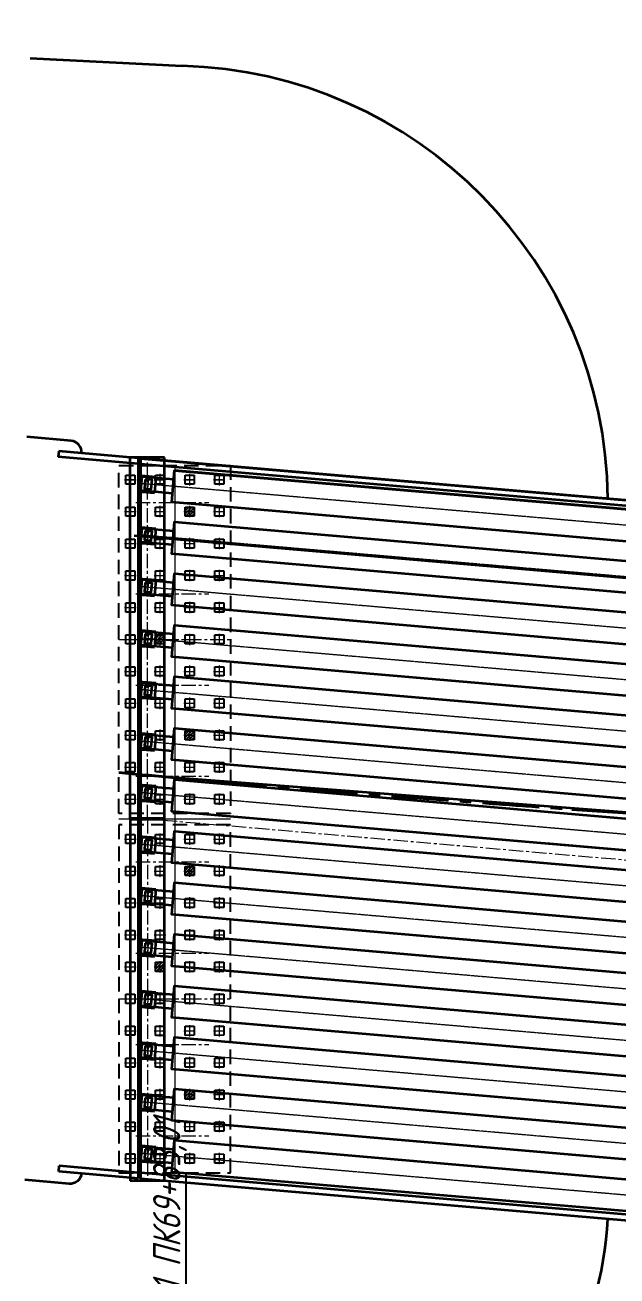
# Model space of a CAD drawing. Header units: millimetres. Extents: x 263685 to 14136308, y -2404013 to 2433772.
# Drawn here: x 6774457 to 6800423, y -488884 to -434065 of the extents above; entities that cross this region are included whole.
import ezdxf
from ezdxf import colors
from ezdxf.entities.mleader import LeaderData, LeaderLine
from ezdxf.math import Vec2, Vec3

# ---------------------------------------------------------------- set-up
doc = ezdxf.new("R2010")
doc.units = ezdxf.units.MM
for name, pattern in [('CENTER', [50.8, 31.75, -6.35, 6.35, -6.35]), ('невидимая', [9.525, 6.35, -3.175]), ('осевая', [2, 1.25, -0.25, 0.25, -0.25])]:
    doc.linetypes.add(name, pattern=pattern)
for name, color, linetype, lineweight in [('1-Бетон', 106, 'Continuous', 35), ('1-Оси', 1, 'CENTER', 20), ('ИС_Выноски', 3, 'Continuous', 18), ('ИС_Ось', 3, 'осевая', 18)]:
    doc.layers.add(name, color=color, linetype=linetype, lineweight=lineweight)
doc.layers.add('_Defpoints', color=8, linetype='Continuous', plot=False)
doc.layers.add('ИС_Невидимая', color=4, linetype='невидимая')
doc.layers.add('Штриховая', color=7, linetype='Continuous')
doc.styles.add('ISOCPEUR', font='isocpeur.ttf', dxfattribs={"width": 0.8, "oblique": 15, "height": 2.5})

# ---------------------------------------------------------------- blocks, each defined once
blk = doc.blocks.new('_None')
blk = doc.blocks.new('*U1421')
at = {"layer": 'ИС_Невидимая', "ltscale": 20}
blk.add_lwpolyline([(-0.2, 0.2), (0.2, 0.2), (0.2, -0.2), (-0.2, -0.2), (-0.2, 0.2)], dxfattribs=at)
at = {"layer": 'ИС_Ось', "ltscale": 50}
for points in [[(-0.25, 0), (0.25, 0)], [(0, 0.25), (0, -0.25)]]:
    blk.add_lwpolyline(points, dxfattribs=at)
blk = doc.blocks.new('*U1422')
at = {"color": 0, "linetype": 'ByBlock', "lineweight": -2, "transparency": 16777216}
for p in [(0, 0), (1.3, 0), (2.6, 0), (3.9, 0), (0, -1.4), (1.3, -1.4), (2.6, -1.4), (3.9, -1.4), (0, -2.8), (1.3, -2.8), (2.6, -2.8), (3.9, -2.8), (0, -4.2), (1.3, -4.2), (2.6, -4.2), (3.9, -4.2), (0, -5.6), (1.3, -5.6), (2.6, -5.6), (3.9, -5.6), (0, -7), (1.3, -7), (2.6, -7), (3.9, -7), (0, -8.4), (1.3, -8.4), (2.6, -8.4), (3.9, -8.4), (0, -9.8), (1.3, -9.8), (2.6, -9.8), (3.9, -9.8), (0, -11.2), (1.3, -11.2), (2.6, -11.2), (3.9, -11.2), (0, -12.6), (1.3, -12.6), (2.6, -12.6), (3.9, -12.6), (0, -14), (1.3, -14), (2.6, -14), (3.9, -14)]:
    blk.add_blockref('*U1421', p, dxfattribs=at)
blk = doc.blocks.new('св поле кальм пл')
at = {"layer": 'Штриховая'}
h = blk.add_hatch(dxfattribs=at)
h.set_pattern_fill('ANSI31', color=256, scale=0.03)
h.set_pattern_definition([(176.87772, (118.50749, -59.51439), (-0.00518798, -0.09510861), [])])
h.paths.add_polyline_path([(43.059, -35.358), (42.792, -35.06), (43.09, -34.793), (43.357, -35.091)])
h = blk.add_hatch(dxfattribs=at)
h.set_pattern_fill('ANSI31', color=256, scale=0.03)
h.set_pattern_definition([(176.87772, (115.20568, -64.22056), (-0.00518798, -0.09510861), [])])
h.paths.add_polyline_path([(39.757, -40.064), (39.49, -39.767), (39.788, -39.5), (40.055, -39.797)])
h = blk.add_hatch(dxfattribs=at)
h.set_pattern_fill('ANSI31', color=256, scale=0.03)
h.set_pattern_definition([(176.87772, (111.21067, -66.05628), (-0.00518798, -0.09510861), [])])
h.paths.add_polyline_path([(35.762, -41.9), (35.495, -41.602), (35.793, -41.335), (36.06, -41.633)])
h = blk.add_hatch(dxfattribs=at)
h.set_pattern_fill('ANSI31', color=256, scale=0.03)
h.set_pattern_definition([(176.87772, (106.78054, -70.02805), (-0.00518798, -0.09510861), [])])
h.paths.add_polyline_path([(31.332, -45.872), (31.065, -45.574), (31.363, -45.307), (31.63, -45.605)])
h = blk.add_hatch(dxfattribs=at)
h.set_pattern_fill('ANSI31', color=256, scale=0.03)
h.set_pattern_definition([(176.87772, (104.52113, -73.79967), (-0.00518798, -0.09510861), [])])
h.paths.add_polyline_path([(29.072, -49.644), (28.805, -49.346), (29.103, -49.079), (29.37, -49.377)])
h = blk.add_hatch(dxfattribs=at)
h.set_pattern_fill('ANSI31', color=256, scale=0.03)
h.set_pattern_definition([(176.87772, (99.48372, -76.56994), (-0.00518798, -0.09510861), [])])
h.paths.add_polyline_path([(24.035, -52.414), (23.768, -52.116), (24.066, -51.849), (24.333, -52.147)])
at = {"layer": 'ИС_Невидимая', "ltscale": 0.1}
for points in [[(36.339, -45.278), (47.694, -35.098), (44.423, -31.449), (33.068, -41.629), (36.339, -45.278)], [(35.967, -45.611), (24.612, -55.791), (21.341, -52.143), (32.696, -41.963), (35.967, -45.611)]]:
    blk.add_lwpolyline(points, dxfattribs=at)
at = {"layer": 'ИС_Невидимая', "ltscale": 20}
for points in [[(44.276, -32.521), (44.009, -32.223), (44.307, -31.956), (44.574, -32.254), (44.276, -32.521)], [(43.233, -33.456), (42.966, -33.158), (43.264, -32.891), (43.531, -33.189), (43.233, -33.456)], [(45.144, -33.489), (44.877, -33.191), (45.174, -32.924), (45.441, -33.222), (45.144, -33.489)], [(42.191, -34.39), (41.924, -34.092), (42.222, -33.825), (42.489, -34.123), (42.191, -34.39)], [(44.101, -34.424), (43.834, -34.126), (44.132, -33.859), (44.399, -34.157), (44.101, -34.424)], [(46.011, -34.457), (45.744, -34.159), (46.042, -33.892), (46.309, -34.19), (46.011, -34.457)], [(41.149, -35.325), (40.882, -35.027), (41.179, -34.76), (41.446, -35.058), (41.149, -35.325)], [(43.059, -35.358), (42.792, -35.06), (43.09, -34.793), (43.357, -35.091), (43.059, -35.358)], [(44.969, -35.392), (44.702, -35.094), (45, -34.827), (45.267, -35.125), (44.969, -35.392)], [(46.879, -35.425), (46.612, -35.127), (46.91, -34.86), (47.177, -35.158), (46.879, -35.425)], [(40.106, -36.259), (39.839, -35.962), (40.137, -35.695), (40.404, -35.992), (40.106, -36.259)], [(42.016, -36.293), (41.749, -35.995), (42.047, -35.728), (42.314, -36.026), (42.016, -36.293)], [(43.927, -36.326), (43.66, -36.028), (43.957, -35.761), (44.224, -36.059), (43.927, -36.326)], [(45.837, -36.36), (45.57, -36.062), (45.868, -35.795), (46.135, -36.093), (45.837, -36.36)], [(39.064, -37.194), (38.797, -36.896), (39.095, -36.629), (39.362, -36.927), (39.064, -37.194)], [(40.974, -37.227), (40.707, -36.93), (41.005, -36.663), (41.272, -36.96), (40.974, -37.227)], [(42.884, -37.261), (42.617, -36.963), (42.915, -36.696), (43.182, -36.994), (42.884, -37.261)], [(44.794, -37.294), (44.527, -36.996), (44.825, -36.729), (45.092, -37.027), (44.794, -37.294)], [(38.021, -38.129), (37.754, -37.831), (38.052, -37.564), (38.319, -37.862), (38.021, -38.129)], [(39.932, -38.162), (39.665, -37.864), (39.962, -37.597), (40.229, -37.895), (39.932, -38.162)], [(41.842, -38.195), (41.575, -37.897), (41.873, -37.63), (42.14, -37.928), (41.842, -38.195)], [(43.752, -38.229), (43.485, -37.931), (43.783, -37.664), (44.05, -37.962), (43.752, -38.229)], [(36.979, -39.063), (36.712, -38.765), (37.01, -38.498), (37.277, -38.796), (36.979, -39.063)], [(38.889, -39.096), (38.622, -38.799), (38.92, -38.532), (39.187, -38.829), (38.889, -39.096)], [(40.799, -39.13), (40.532, -38.832), (40.83, -38.565), (41.097, -38.863), (40.799, -39.13)], [(42.71, -39.163), (42.443, -38.865), (42.74, -38.598), (43.007, -38.896), (42.71, -39.163)], [(35.937, -39.998), (35.67, -39.7), (35.967, -39.433), (36.234, -39.731), (35.937, -39.998)], [(37.847, -40.031), (37.58, -39.733), (37.878, -39.466), (38.145, -39.764), (37.847, -40.031)], [(39.757, -40.064), (39.49, -39.767), (39.788, -39.5), (40.055, -39.797), (39.757, -40.064)], [(41.667, -40.098), (41.4, -39.8), (41.698, -39.533), (41.965, -39.831), (41.667, -40.098)], [(34.894, -40.932), (34.627, -40.634), (34.925, -40.367), (35.192, -40.665), (34.894, -40.932)], [(36.804, -40.966), (36.537, -40.668), (36.835, -40.401), (37.102, -40.699), (36.804, -40.966)], [(38.715, -40.999), (38.448, -40.701), (38.745, -40.434), (39.012, -40.732), (38.715, -40.999)], [(40.625, -41.032), (40.358, -40.735), (40.656, -40.468), (40.923, -40.765), (40.625, -41.032)], [(33.852, -41.867), (33.585, -41.569), (33.883, -41.302), (34.15, -41.6), (33.852, -41.867)], [(35.762, -41.9), (35.495, -41.602), (35.793, -41.335), (36.06, -41.633), (35.762, -41.9)], [(37.672, -41.934), (37.405, -41.636), (37.703, -41.369), (37.97, -41.667), (37.672, -41.934)], [(39.582, -41.967), (39.315, -41.669), (39.613, -41.402), (39.88, -41.7), (39.582, -41.967)], [(34.72, -42.835), (34.452, -42.537), (34.75, -42.27), (35.017, -42.568), (34.72, -42.835)], [(36.63, -42.868), (36.363, -42.57), (36.661, -42.303), (36.928, -42.601), (36.63, -42.868)], [(38.54, -42.901), (38.273, -42.604), (38.571, -42.337), (38.838, -42.634), (38.54, -42.901)], [(35.587, -43.803), (35.32, -43.505), (35.618, -43.238), (35.885, -43.536), (35.587, -43.803)], [(37.498, -43.836), (37.231, -43.538), (37.528, -43.271), (37.795, -43.569), (37.498, -43.836)], [(36.455, -44.771), (36.188, -44.473), (36.486, -44.206), (36.753, -44.504), (36.455, -44.771)]]:
    blk.add_lwpolyline(points, dxfattribs=at)
at = {"layer": 'ИС_Ось', "color": 1, "ltscale": 500}
blk.add_line((32.882, -41.796), (36.153, -45.445), dxfattribs=at)
blk.add_line((32.882, -41.796), (36.153, -45.445), dxfattribs=at)
at = {"layer": 'ИС_Ось', "color": 1, "lineweight": 40, "ltscale": 2, "true_color": 0xff0000, "flags": 128}
blk.add_lwpolyline([(34.634, -46.806, 0.046583), (-64.636, 63.963, 0.046583)], format="xyb", dxfattribs=at)
at = {"layer": 'ИС_Ось', "ltscale": 50}
for points in [[(44.105, -32.406), (44.477, -32.072)], [(44.458, -32.425), (44.124, -32.053)], [(43.063, -33.34), (43.435, -33.006)], [(43.416, -33.359), (43.082, -32.987)], [(44.973, -33.374), (45.345, -33.04)], [(45.326, -33.393), (44.992, -33.021)], [(42.02, -34.275), (42.392, -33.941)], [(42.373, -34.294), (42.039, -33.922)], [(43.93, -34.308), (44.303, -33.974)], [(44.283, -34.327), (43.95, -33.955)], [(45.841, -34.342), (46.213, -34.008)], [(46.194, -34.361), (45.86, -33.989)], [(40.978, -35.209), (41.35, -34.876)], [(41.331, -35.229), (40.997, -34.856)], [(42.888, -35.243), (43.26, -34.909)], [(43.241, -35.262), (42.907, -34.89)], [(44.798, -35.276), (45.17, -34.942)], [(45.151, -35.295), (44.817, -34.923)], [(46.708, -35.31), (47.081, -34.976)], [(47.061, -35.329), (46.728, -34.956)], [(39.935, -36.144), (40.308, -35.81)], [(40.288, -36.163), (39.955, -35.791)], [(41.846, -36.177), (42.218, -35.844)], [(42.199, -36.197), (41.865, -35.824)], [(43.756, -36.211), (44.128, -35.877)], [(44.109, -36.23), (43.775, -35.858)], [(45.666, -36.244), (46.038, -35.91)], [(46.019, -36.263), (45.685, -35.891)], [(39.246, -37.098), (38.912, -36.725)], [(38.893, -37.078), (39.265, -36.745)], [(40.803, -37.112), (41.175, -36.778)], [(41.156, -37.131), (40.822, -36.759)], [(42.713, -37.145), (43.086, -36.811)], [(43.066, -37.164), (42.733, -36.792)], [(44.624, -37.179), (44.996, -36.845)], [(44.977, -37.198), (44.643, -36.826)], [(37.851, -38.013), (38.223, -37.679)], [(38.204, -38.032), (37.87, -37.66)], [(39.761, -38.046), (40.133, -37.713)], [(40.114, -38.066), (39.78, -37.693)], [(41.671, -38.08), (42.043, -37.746)], [(42.024, -38.099), (41.69, -37.727)], [(43.581, -38.113), (43.953, -37.779)], [(43.934, -38.132), (43.6, -37.76)], [(36.808, -38.948), (37.18, -38.614)], [(37.161, -38.967), (36.827, -38.595)], [(38.718, -38.981), (39.091, -38.647)], [(39.071, -39), (38.738, -38.628)], [(40.629, -39.014), (41.001, -38.681)], [(40.982, -39.034), (40.648, -38.661)], [(42.539, -39.048), (42.911, -38.714)], [(42.892, -39.067), (42.558, -38.695)], [(35.766, -39.882), (36.138, -39.548)], [(36.119, -39.901), (35.785, -39.529)], [(37.676, -39.916), (38.048, -39.582)], [(38.029, -39.935), (37.695, -39.562)], [(39.586, -39.949), (39.958, -39.615)], [(39.939, -39.968), (39.605, -39.596)], [(41.496, -39.982), (41.869, -39.649)], [(41.849, -40.002), (41.516, -39.629)], [(34.723, -40.817), (35.096, -40.483)], [(35.076, -40.836), (34.743, -40.464)], [(36.634, -40.85), (37.006, -40.516)], [(36.987, -40.869), (36.653, -40.497)], [(38.544, -40.883), (38.916, -40.55)], [(38.897, -40.903), (38.563, -40.53)], [(40.807, -40.936), (40.473, -40.564)], [(40.454, -40.917), (40.826, -40.583)], [(33.681, -41.751), (34.053, -41.417)], [(34.034, -41.77), (33.7, -41.398)], [(35.591, -41.785), (35.963, -41.451)], [(35.944, -41.804), (35.61, -41.432)], [(37.501, -41.818), (37.874, -41.484)], [(37.854, -41.837), (37.521, -41.465)], [(39.412, -41.851), (39.784, -41.518)], [(39.765, -41.871), (39.431, -41.498)], [(34.549, -42.719), (34.921, -42.385)], [(34.902, -42.738), (34.568, -42.366)], [(36.459, -42.753), (36.831, -42.419)], [(36.812, -42.772), (36.478, -42.4)], [(38.369, -42.786), (38.741, -42.452)], [(38.722, -42.805), (38.388, -42.433)], [(35.417, -43.687), (35.789, -43.353)], [(35.77, -43.706), (35.436, -43.334)], [(37.327, -43.721), (37.699, -43.387)], [(37.68, -43.74), (37.346, -43.367)], [(36.284, -44.655), (36.657, -44.321)], [(36.637, -44.674), (36.304, -44.302)]]:
    blk.add_lwpolyline(points, dxfattribs=at)
at = {"layer": 'ИС_Ось', "color": 3, "ltscale": 500}
blk.add_lwpolyline([(22.976, -53.968), (46.058, -33.274)], dxfattribs=at)
at = {"layer": 'ИС_Ось', "color": 1, "ltscale": 500}
blk.add_lwpolyline([(22.976, -53.968), (46.058, -33.274)], dxfattribs=at)
at = {"color": 1, "rotation": 131.8774809}
blk.add_blockref('*U1422', (24.744, -55.002), dxfattribs=at)
blk = doc.blocks.new('Б24 план')
at = {"layer": '1-Бетон'}
blk.add_lwpolyline([(1400, -700), (22600, -700), (22600, 700), (1400, 700)], close=True, dxfattribs=at)
for points in [[(1400, -310), (0, -310), (0, 310), (1400, 310)], [(22600, -310), (24000, -310), (24000, 310), (22600, 310)]]:
    blk.add_lwpolyline(points, dxfattribs=at)
at = {"layer": 'ИС_Ось', "color": 3, "ltscale": 20}
for points in [[(300, -310), (300, 310)], [(23700, -310), (23700, 310)], [(0, 0), (24000, 0)]]:
    blk.add_lwpolyline(points, dxfattribs=at)
blk = doc.blocks.new('*U1910')
at = {"rotation": 4.910079921255813}
blk.add_blockref('Б24 план', (-11956, -1027), dxfattribs=at)
blk = doc.blocks.new('*U1911')
at = {"layer": '_Defpoints', "color": 0, "linetype": 'ByBlock', "lineweight": -2, "transparency": 16777216}
for p in [(0, 0), (0, -2258), (0, -4516), (0, -6774), (0, -9032), (0, -11290), (0, -13548), (0, -15806), (0, -18064), (0, -20322), (0, -22580), (0, -24838), (0, -27096), (0, -29354)]:
    blk.add_blockref('*U1910', p, dxfattribs=at)
blk = doc.blocks.new('мост план кальмиус')
at = {"layer": 'ИС_Выноски'}
ml = blk.add_multileader_mtext('Standard', dxfattribs=at)
ml.set_content('Ось ростверка опоры ОК1 ПК69+83,01', color=256, style='ISOCPEUR')
ml.set_leader_properties(color=256, linetype='ByLayer')
ml.set_arrow_properties(name='NONE')
ml.build(insert=Vec2(0, 0))
ml.multileader.update_dxf_attribs({"text_left_attachment_type": 6, "text_right_attachment_type": 6, "dogleg_length": 0.36, "arrow_head_size": 600, "scale": 200})
ctx = ml.context
ctx.base_point, ctx.scale, ctx.char_height, ctx.arrow_head_size, ctx.landing_gap_size, ctx.plane_origin, ctx.plane_x_axis, ctx.plane_y_axis = Vec3(-71559.4, -29343.2), 200, 1200, 600, 125, Vec3(-64563.7, -7220.7), Vec3(0, 1), Vec3(-1, 0)
ctx.left_attachment, ctx.right_attachment, ctx.text_align_type = 6, 6, 1
notes = []
notes.append((ctx, [(1, (1, 1, 0), (-71559.4, -15938.6), (0, -1), 161, [(1, [(-71559.4, -14056.5)], 0, [])])]))
ctx.mtext.insert, ctx.mtext.text_direction, ctx.mtext.rotation, ctx.mtext.width, ctx.mtext.alignment, ctx.mtext.flow_direction = Vec3(-72999.4, -22721.4), Vec3(0, 1), 1.5707963, 14528.782, 2, 5
for ctx, leaders in notes:
    for number, flags, end, landing, length, lines in leaders:
        leader = LeaderData()
        leader.index, (leader.has_last_leader_line, leader.has_dogleg_vector, leader.attachment_direction) = number, flags
        leader.last_leader_point, leader.dogleg_vector, leader.dogleg_length = Vec3(end), Vec3(landing), length
        for number, points, colour, breaks in lines:
            line = LeaderLine()
            line.index, line.vertices, line.color, line.breaks = number, Vec3.list(points), colors.encode_raw_color(colour), breaks
            leader.lines.append(line)
        ctx.leaders.append(leader)

msp = doc.modelspace()

# ---------------------------------------------------------------- linework, layer by layer
at = {"layer": '1-Бетон', "color": 3}
for p, q in [((6779074.6678, -468887.0257), (6779074.6678, -484707.0257)), ((6780574.6678, -468887.0257), (6779074.6678, -468887.0257)), ((6780574.6678, -484707.0257), (6780574.6678, -468887.0257)), ((6780574.6678, -484707.0257), (6779074.6678, -484707.0257))]:
    msp.add_line(p, q, dxfattribs=at)
at = {"layer": '1-Бетон'}
for points in [[(6774684.4716, -435512.7222), (6781356.3717, -435857.9864)], [(6775938.8777, -452740.2609), (6775917.0888, -452989.3096)], [(6779425.5592, -453045.306), (6775938.8777, -452740.2609)], [(6779425.5592, -453296.261), (6775917.0888, -452989.3096)], [(6779425.5592, -453045.306), (6779425.5592, -484607.4092)], [(6779525.5592, -453053.8968), (6804390.0413, -455189.9414), (6836841.2633, -456555.66), (6869303.2375, -456555.66), (6901754.4595, -455189.9414), (6926618.9416, -453053.8968)], [(6779525.5592, -453053.8968), (6779525.5592, -484616)], [(6868172.6887, -456805.66), (6836836.0049, -456805.66), (6804374.0786, -455439.4909), (6779525.5592, -453304.8176)], [(6779525.5592, -468835.0921), (6779425.5592, -468835.0921)], [(6802020.1145, -470340.9769), (6797301.2042, -469935.5873)], [(6775938.8777, -484302.3641), (6775960.6667, -484053.3155)], [(6779425.5592, -484607.4092), (6775938.8777, -484302.3641)], [(6779425.5592, -484356.4543), (6775960.6667, -484053.3155)], [(6926618.9416, -484365.0792), (6903658.8881, -486337.5192), (6869962.0458, -487755.66), (6836182.455, -487755.66), (6802485.6126, -486337.5192), (6779525.5592, -484365.0792)], [(6802020.1145, -486146.9769), (6780897.9131, -484332.4221)], [(6779525.5592, -484616), (6802469.65, -486587.0687), (6836177.1966, -488005.66), (6869967.3041, -488005.66), (6903674.8508, -486587.0687), (6926618.9416, -484616)]]:
    msp.add_lwpolyline(points, dxfattribs=at)
for points in [[(6776935.0724, -452827.4167, 0.4142135624), (6776480.553, -452285.7415), (6774543.8703, -452116.3037)], [(6776935.0724, -484389.5199, -0.4142135624), (6776393.3972, -484844.0393), (6774456.7145, -484674.6016)]]:
    msp.add_lwpolyline(points, format="xyb", dxfattribs=at)
at = {"layer": '1-Бетон', "color": 3}
for points in [[(6780574.4501, -453017.0154), (6779074.4501, -453017.036)], [(6779074.6674, -468837.036), (6779074.4501, -453017.036)], [(6780574.6674, -468837.0154), (6780574.4501, -453017.0154)], [(6780574.6674, -468837.0154), (6779074.6674, -468837.036)]]:
    msp.add_lwpolyline(points, dxfattribs=at)
at = {"layer": '1-Бетон', "color": 4}
for points in [[(6803501.425, -455113.6027), (6779525.5592, -453053.8968), (6779525.5592, -484616), (6802469.65, -486587.0687), (6803501.425, -486630.4912), (6803501.425, -455113.6027)], [(6802139.9436, -455398.1145), (6781017.7422, -453583.5598)], [(6803214.6911, -458505.0406), (6779238.8253, -456445.3347)], [(6779571.5768, -466921.3794), (6803500.4576, -468767.6356)]]:
    msp.add_lwpolyline(points, dxfattribs=at)
at = {"layer": '1-Бетон', "color": 5}
for points in [[(6779426.3692, -453798.1381), (6780190.7207, -453863.8016)], [(6780190.7207, -453863.8016), (6780130.8062, -454561.2328)], [(6779729.5333, -453974.7346), (6779695.2964, -454373.2667), (6779994.1955, -454398.9444), (6780028.4324, -454000.4123), (6779729.5333, -453974.7346)], [(6779426.409, -454500.7198), (6780130.8062, -454561.2328)], [(6779426.3692, -456056.1381), (6780190.7207, -456121.8016)], [(6779729.5333, -456232.7346), (6779695.2964, -456631.2667), (6779994.1955, -456656.9444), (6780028.4324, -456258.4123), (6779729.5333, -456232.7346)], [(6780190.7207, -456121.8016), (6780130.8062, -456819.2328)], [(6779426.409, -456758.7198), (6780130.8062, -456819.2328)], [(6779426.3692, -458314.1381), (6780190.7207, -458379.8016)], [(6779729.5333, -458490.7346), (6779695.2964, -458889.2667), (6779994.1955, -458914.9444), (6780028.4324, -458516.4123), (6779729.5333, -458490.7346)], [(6780190.7207, -458379.8016), (6780130.8062, -459077.2328)], [(6779426.409, -459016.7198), (6780130.8062, -459077.2328)], [(6779426.3692, -460572.1381), (6780190.7207, -460637.8016)], [(6779729.5333, -460748.7346), (6779695.2964, -461147.2667), (6779994.1955, -461172.9444), (6780028.4324, -460774.4123), (6779729.5333, -460748.7346)], [(6780190.7207, -460637.8016), (6780130.8062, -461335.2328)], [(6779426.409, -461274.7198), (6780130.8062, -461335.2328)], [(6779426.3692, -462830.1381), (6780190.7207, -462895.8016)], [(6779729.5333, -463006.7346), (6779695.2964, -463405.2667), (6779994.1955, -463430.9444), (6780028.4324, -463032.4123), (6779729.5333, -463006.7346)], [(6780190.7207, -462895.8016), (6780130.8062, -463593.2328)], [(6779426.409, -463532.7198), (6780130.8062, -463593.2328)], [(6779426.3692, -465088.1381), (6780190.7207, -465153.8016)], [(6779729.5333, -465264.7346), (6779695.2964, -465663.2667), (6779994.1955, -465688.9444), (6780028.4324, -465290.4123), (6779729.5333, -465264.7346)], [(6780190.7207, -465153.8016), (6780130.8062, -465851.2328)], [(6779426.409, -465790.7198), (6780130.8062, -465851.2328)], [(6779426.3692, -467346.1381), (6780190.7207, -467411.8016)], [(6779729.5333, -467522.7346), (6779695.2964, -467921.2667), (6779994.1955, -467946.9444), (6780028.4324, -467548.4123), (6779729.5333, -467522.7346)], [(6780190.7207, -467411.8016), (6780130.8062, -468109.2328)], [(6779426.409, -468048.7198), (6780130.8062, -468109.2328)], [(6779426.3692, -469604.1381), (6780190.7207, -469669.8016)], [(6779729.5333, -469780.7346), (6779695.2964, -470179.2667), (6779994.1955, -470204.9444), (6780028.4324, -469806.4123), (6779729.5333, -469780.7346)], [(6780190.7207, -469669.8016), (6780130.8062, -470367.2328)], [(6779426.409, -470306.7198), (6780130.8062, -470367.2328)], [(6779426.3692, -471862.1381), (6780190.7207, -471927.8016)], [(6780190.7207, -471927.8016), (6780130.8062, -472625.2328)], [(6779729.5333, -472038.7346), (6779695.2964, -472437.2667), (6779994.1955, -472462.9444), (6780028.4324, -472064.4123), (6779729.5333, -472038.7346)], [(6779426.409, -472564.7198), (6780130.8062, -472625.2328)], [(6779426.3692, -474120.1381), (6780190.7207, -474185.8016)], [(6779729.5333, -474296.7346), (6779695.2964, -474695.2667), (6779994.1955, -474720.9444), (6780028.4324, -474322.4123), (6779729.5333, -474296.7346)], [(6780190.7207, -474185.8016), (6780130.8062, -474883.2328)], [(6779426.409, -474822.7198), (6780130.8062, -474883.2328)], [(6779426.3692, -476378.1381), (6780190.7207, -476443.8016)], [(6779729.5333, -476554.7346), (6779695.2964, -476953.2667), (6779994.1955, -476978.9444), (6780028.4324, -476580.4123), (6779729.5333, -476554.7346)], [(6780190.7207, -476443.8016), (6780130.8062, -477141.2328)], [(6779426.409, -477080.7198), (6780130.8062, -477141.2328)], [(6779426.3692, -478636.1381), (6780190.7207, -478701.8016)], [(6779729.5333, -478812.7346), (6779695.2964, -479211.2667), (6779994.1955, -479236.9444), (6780028.4324, -478838.4123), (6779729.5333, -478812.7346)], [(6780190.7207, -478701.8016), (6780130.8062, -479399.2328)], [(6779426.409, -479338.7198), (6780130.8062, -479399.2328)], [(6779426.3692, -480894.1381), (6780190.7207, -480959.8016)], [(6779729.5333, -481070.7346), (6779695.2964, -481469.2667), (6779994.1955, -481494.9444), (6780028.4324, -481096.4123), (6779729.5333, -481070.7346)], [(6780190.7207, -480959.8016), (6780130.8062, -481657.2328)], [(6779426.409, -481596.7198), (6780130.8062, -481657.2328)], [(6779426.3692, -483152.1381), (6780190.7207, -483217.8016)], [(6779729.5333, -483328.7346), (6779695.2964, -483727.2667), (6779994.1955, -483752.9444), (6780028.4324, -483354.4123), (6779729.5333, -483328.7346)], [(6780190.7207, -483217.8016), (6780130.8062, -483915.2328)], [(6779426.409, -483854.7198), (6780130.8062, -483915.2328)]]:
    msp.add_lwpolyline(points, dxfattribs=at)
at = {"layer": '1-Бетон'}
for centre, radius, start, end in [((6780861.286, -455011.1074), 19159.5186, 0.58796344, 88.51930738), ((6782681.1123, -485351.8959), 17368.9373, 261.08028099, 356.61773923)]:
    msp.add_arc(centre, radius, start, end, dxfattribs=at)
at = {"layer": '1-Бетон', "color": 1}
msp.add_arc((6853073.4951, 329696.4885), 800001.3732, 266.0846828162, 273.2466191138, dxfattribs=at)
at = {"layer": '1-Оси', "color": 1, "ltscale": 20}
msp.add_lwpolyline([(6926618.9416, -468835.0921), (6902746.4591, -470885.9165), (6869622.2208, -472280.6612), (6836502.7045, -472279.837), (6803398.0417, -470885.9165), (6779525.5592, -468835.0921)], dxfattribs=at)
at = {"layer": 'ИС_Ось', "color": 1, "ltscale": 500}
msp.add_line((6783474.0097, -468863.0257), (6778573.9677, -468863.0257), dxfattribs=at)
for points in [[(6779824.6678, -468863.0257), (6779824.4501, -453017.0257)], [(6781024.1204, -453362.4602), (6781023.9887, -484362.5689)], [(6778574.0335, -460987.2256), (6783474.1048, -460987.6029)], [(6779824.6678, -468863.0257), (6779824.6678, -484586.9105)], [(6778573.9677, -476737.6261), (6783474.0097, -476737.248)]]:
    msp.add_lwpolyline(points, dxfattribs=at)
at = {"layer": 'ИС_Ось', "ltscale": 50, "elevation": 0.0017}
for points in [[(6779073.8826, -453737.5892), (6779073.8826, -454237.5892)], [(6780373.8826, -453737.5892), (6780373.8826, -454237.5892)], [(6781673.8941, -453737.5892), (6781673.8941, -454237.5892)], [(6782973.9056, -453737.5892), (6782973.9056, -454237.5892)], [(6778823.8826, -453987.5892), (6779323.8826, -453987.5892)], [(6780123.8826, -453987.5892), (6780623.8826, -453987.5892)], [(6781423.8941, -453987.5892), (6781923.8941, -453987.5892)], [(6782723.9056, -453987.5892), (6783223.9056, -453987.5892)], [(6778823.8822, -455387.7046), (6779323.8822, -455387.7046)], [(6779073.8822, -455137.7046), (6779073.8822, -455637.7046)], [(6780123.8822, -455387.7046), (6780623.8822, -455387.7046)], [(6780373.8822, -455137.7046), (6780373.8822, -455637.7046)], [(6781423.8937, -455387.7046), (6781923.8937, -455387.7046)], [(6781673.8937, -455137.7046), (6781673.8937, -455637.7046)], [(6782723.9053, -455387.7046), (6783223.9053, -455387.7046)], [(6782973.9053, -455137.7046), (6782973.9053, -455637.7046)], [(6779073.8826, -456537.5892), (6779073.8826, -457037.5892)], [(6780373.8826, -456537.5892), (6780373.8826, -457037.5892)], [(6781673.8941, -456537.5892), (6781673.8941, -457037.5892)], [(6782973.9056, -456537.5892), (6782973.9056, -457037.5892)], [(6778823.8826, -456787.5892), (6779323.8826, -456787.5892)], [(6780123.8826, -456787.5892), (6780623.8826, -456787.5892)], [(6781423.8941, -456787.5892), (6781923.8941, -456787.5892)], [(6782723.9056, -456787.5892), (6783223.9056, -456787.5892)], [(6778823.8826, -458187.5892), (6779323.8826, -458187.5892)], [(6779073.8826, -457937.5892), (6779073.8826, -458437.5892)], [(6780123.8826, -458187.5892), (6780623.8826, -458187.5892)], [(6780373.8826, -457937.5892), (6780373.8826, -458437.5892)], [(6781423.8941, -458187.5892), (6781923.8941, -458187.5892)], [(6781673.8941, -457937.5892), (6781673.8941, -458437.5892)], [(6782723.9056, -458187.5892), (6783223.9056, -458187.5892)], [(6782973.9056, -457937.5892), (6782973.9056, -458437.5892)], [(6779073.8822, -459337.7046), (6779073.8822, -459837.7046)], [(6780373.8822, -459337.7046), (6780373.8822, -459837.7046)], [(6781673.8937, -459337.7046), (6781673.8937, -459837.7046)], [(6782973.9053, -459337.7046), (6782973.9053, -459837.7046)], [(6778823.8822, -459587.7046), (6779323.8822, -459587.7046)], [(6780123.8822, -459587.7046), (6780623.8822, -459587.7046)], [(6781423.8937, -459587.7046), (6781923.8937, -459587.7046)], [(6782723.9053, -459587.7046), (6783223.9053, -459587.7046)], [(6778823.8826, -460987.5892), (6779323.8826, -460987.5892)], [(6779073.8826, -460737.5892), (6779073.8826, -461237.5892)], [(6780123.8826, -460987.5892), (6780623.8826, -460987.5892)], [(6780373.8826, -460737.5892), (6780373.8826, -461237.5892)], [(6781423.8941, -460987.5892), (6781923.8941, -460987.5892)], [(6781673.8941, -460737.5892), (6781673.8941, -461237.5892)], [(6782723.9056, -460987.5892), (6783223.9056, -460987.5892)], [(6782973.9056, -460737.5892), (6782973.9056, -461237.5892)], [(6778823.6386, -462387.5892), (6779323.6386, -462387.5892)], [(6779073.6386, -462137.5892), (6779073.6386, -462637.5892)], [(6780123.6386, -462387.5892), (6780623.6386, -462387.5892)], [(6780373.6386, -462137.5892), (6780373.6386, -462637.5892)], [(6781423.6502, -462387.5892), (6781923.6502, -462387.5892)], [(6781673.6502, -462137.5892), (6781673.6502, -462637.5892)], [(6782723.6617, -462387.5892), (6783223.6617, -462387.5892)], [(6782973.6617, -462137.5892), (6782973.6617, -462637.5892)], [(6779073.8826, -463537.5892), (6779073.8826, -464037.5892)], [(6779073.8826, -463537.7046), (6779073.8826, -464037.7046)], [(6780373.8826, -463537.5892), (6780373.8826, -464037.5892)], [(6780373.8826, -463537.7046), (6780373.8826, -464037.7046)], [(6781673.8941, -463537.5892), (6781673.8941, -464037.5892)], [(6781673.8941, -463537.7046), (6781673.8941, -464037.7046)], [(6782973.9056, -463537.5892), (6782973.9056, -464037.5892)], [(6782973.9056, -463537.7046), (6782973.9056, -464037.7046)], [(6778823.8826, -463787.5892), (6779323.8826, -463787.5892)], [(6778823.8826, -463787.7046), (6779323.8826, -463787.7046)], [(6780123.8826, -463787.5892), (6780623.8826, -463787.5892)], [(6780123.8826, -463787.7046), (6780623.8826, -463787.7046)], [(6781423.8941, -463787.5892), (6781923.8941, -463787.5892)], [(6781423.8941, -463787.7046), (6781923.8941, -463787.7046)], [(6782723.9056, -463787.5892), (6783223.9056, -463787.5892)], [(6782723.9056, -463787.7046), (6783223.9056, -463787.7046)], [(6778823.8826, -465187.5892), (6779323.8826, -465187.5892)], [(6778823.8826, -465187.5892), (6779323.8826, -465187.5892)], [(6779073.8826, -464937.5892), (6779073.8826, -465437.5892)], [(6779073.8826, -464937.5892), (6779073.8826, -465437.5892)], [(6780123.8826, -465187.5892), (6780623.8826, -465187.5892)], [(6780123.8826, -465187.5892), (6780623.8826, -465187.5892)], [(6780373.8826, -464937.5892), (6780373.8826, -465437.5892)], [(6780373.8826, -464937.5892), (6780373.8826, -465437.5892)], [(6781423.8941, -465187.5892), (6781923.8941, -465187.5892)], [(6781423.8941, -465187.5892), (6781923.8941, -465187.5892)], [(6781673.8941, -464937.5892), (6781673.8941, -465437.5892)], [(6781673.8941, -464937.5892), (6781673.8941, -465437.5892)], [(6782723.9056, -465187.5892), (6783223.9056, -465187.5892)], [(6782723.9056, -465187.5892), (6783223.9056, -465187.5892)], [(6782973.9056, -464937.5892), (6782973.9056, -465437.5892)], [(6782973.9056, -464937.5892), (6782973.9056, -465437.5892)], [(6779073.8822, -466337.7046), (6779073.8822, -466837.7046)], [(6780373.8822, -466337.7046), (6780373.8822, -466837.7046)], [(6781673.8937, -466337.7046), (6781673.8937, -466837.7046)], [(6782973.9053, -466337.7046), (6782973.9053, -466837.7046)], [(6778823.8822, -466587.7046), (6779323.8822, -466587.7046)], [(6780123.8822, -466587.7046), (6780623.8822, -466587.7046)], [(6781423.8937, -466587.7046), (6781923.8937, -466587.7046)], [(6782723.9053, -466587.7046), (6783223.9053, -466587.7046)], [(6778823.476, -467987.5892), (6779323.476, -467987.5892)], [(6779073.476, -467737.5892), (6779073.476, -468237.5892)], [(6780123.476, -467987.5892), (6780623.476, -467987.5892)], [(6780373.476, -467737.5892), (6780373.476, -468237.5892)], [(6781423.4875, -467987.5892), (6781923.4875, -467987.5892)], [(6781673.4875, -467737.5892), (6781673.4875, -468237.5892)], [(6782723.4991, -467987.5892), (6783223.4991, -467987.5892)], [(6782973.4991, -467737.5892), (6782973.4991, -468237.5892)], [(6778823.8826, -469737.0568), (6779323.8826, -469737.0568)], [(6779073.8826, -469487.0568), (6779073.8826, -469987.0568)], [(6780123.8826, -469737.0568), (6780623.8826, -469737.0568)], [(6780373.8826, -469487.0568), (6780373.8826, -469987.0568)], [(6781423.8941, -469737.0568), (6781923.8941, -469737.0568)], [(6781673.8941, -469487.0568), (6781673.8941, -469987.0568)], [(6782723.9056, -469737.0568), (6783223.9056, -469737.0568)], [(6782973.9056, -469487.0568), (6782973.9056, -469987.0568)], [(6779073.8822, -470887.1723), (6779073.8822, -471387.1723)], [(6780373.8822, -470887.1723), (6780373.8822, -471387.1723)], [(6781673.8937, -470887.1723), (6781673.8937, -471387.1723)], [(6782973.9053, -470887.1723), (6782973.9053, -471387.1723)], [(6778823.8822, -471137.1723), (6779323.8822, -471137.1723)], [(6780123.8822, -471137.1723), (6780623.8822, -471137.1723)], [(6781423.8937, -471137.1723), (6781923.8937, -471137.1723)], [(6782723.9053, -471137.1723), (6783223.9053, -471137.1723)], [(6778823.8826, -472537.0568), (6779323.8826, -472537.0568)], [(6779073.8826, -472287.0568), (6779073.8826, -472787.0568)], [(6780123.8826, -472537.0568), (6780623.8826, -472537.0568)], [(6780373.8826, -472287.0568), (6780373.8826, -472787.0568)], [(6781423.8941, -472537.0568), (6781923.8941, -472537.0568)], [(6781673.8941, -472287.0568), (6781673.8941, -472787.0568)], [(6782723.9056, -472537.0568), (6783223.9056, -472537.0568)], [(6782973.9056, -472287.0568), (6782973.9056, -472787.0568)], [(6778823.8826, -473937.0568), (6779323.8826, -473937.0568)], [(6779073.8826, -473687.0568), (6779073.8826, -474187.0568)], [(6780123.8826, -473937.0568), (6780623.8826, -473937.0568)], [(6780373.8826, -473687.0568), (6780373.8826, -474187.0568)], [(6781423.8941, -473937.0568), (6781923.8941, -473937.0568)], [(6781673.8941, -473687.0568), (6781673.8941, -474187.0568)], [(6782723.9056, -473937.0568), (6783223.9056, -473937.0568)], [(6782973.9056, -473687.0568), (6782973.9056, -474187.0568)], [(6779073.8822, -475087.1723), (6779073.8822, -475587.1723)], [(6780373.8822, -475087.1723), (6780373.8822, -475587.1723)], [(6781673.8937, -475087.1723), (6781673.8937, -475587.1723)], [(6782973.9053, -475087.1723), (6782973.9053, -475587.1723)], [(6778823.8822, -475337.1723), (6779323.8822, -475337.1723)], [(6780123.8822, -475337.1723), (6780623.8822, -475337.1723)], [(6781423.8937, -475337.1723), (6781923.8937, -475337.1723)], [(6782723.9053, -475337.1723), (6783223.9053, -475337.1723)], [(6778823.8826, -476737.0568), (6779323.8826, -476737.0568)], [(6779073.8826, -476487.0568), (6779073.8826, -476987.0568)], [(6780123.8826, -476737.0568), (6780623.8826, -476737.0568)], [(6780373.8826, -476487.0568), (6780373.8826, -476987.0568)], [(6782723.9056, -476737.0568), (6783223.9056, -476737.0568)], [(6782973.9056, -476487.0568), (6782973.9056, -476987.0568)], [(6779073.6386, -477887.0568), (6779073.6386, -478387.0568)], [(6780373.6386, -477887.0568), (6780373.6386, -478387.0568)], [(6781673.6502, -477887.0568), (6781673.6502, -478387.0568)], [(6782973.6617, -477887.0568), (6782973.6617, -478387.0568)], [(6778823.6386, -478137.0568), (6779323.6386, -478137.0568)], [(6780123.6386, -478137.0568), (6780623.6386, -478137.0568)], [(6781423.6502, -478137.0568), (6781923.6502, -478137.0568)], [(6782723.6617, -478137.0568), (6783223.6617, -478137.0568)], [(6778823.8826, -479537.0568), (6779323.8826, -479537.0568)], [(6778823.8826, -479537.1723), (6779323.8826, -479537.1723)], [(6779073.8826, -479287.0568), (6779073.8826, -479787.0568)], [(6779073.8826, -479287.1723), (6779073.8826, -479787.1723)], [(6780123.8826, -479537.0568), (6780623.8826, -479537.0568)], [(6780123.8826, -479537.1723), (6780623.8826, -479537.1723)], [(6780373.8826, -479287.0568), (6780373.8826, -479787.0568)], [(6780373.8826, -479287.1723), (6780373.8826, -479787.1723)], [(6781423.8941, -479537.0568), (6781923.8941, -479537.0568)], [(6781423.8941, -479537.1723), (6781923.8941, -479537.1723)], [(6781673.8941, -479287.0568), (6781673.8941, -479787.0568)], [(6781673.8941, -479287.1723), (6781673.8941, -479787.1723)], [(6782723.9056, -479537.0568), (6783223.9056, -479537.0568)], [(6782723.9056, -479537.1723), (6783223.9056, -479537.1723)], [(6782973.9056, -479287.0568), (6782973.9056, -479787.0568)], [(6782973.9056, -479287.1723), (6782973.9056, -479787.1723)], [(6779073.8826, -480687.0568), (6779073.8826, -481187.0568)], [(6779073.8826, -480687.0568), (6779073.8826, -481187.0568)], [(6780373.8826, -480687.0568), (6780373.8826, -481187.0568)], [(6780373.8826, -480687.0568), (6780373.8826, -481187.0568)], [(6781673.8941, -480687.0568), (6781673.8941, -481187.0568)], [(6781673.8941, -480687.0568), (6781673.8941, -481187.0568)], [(6782973.9056, -480687.0568), (6782973.9056, -481187.0568)], [(6782973.9056, -480687.0568), (6782973.9056, -481187.0568)], [(6778823.8826, -480937.0568), (6779323.8826, -480937.0568)], [(6778823.8826, -480937.0568), (6779323.8826, -480937.0568)], [(6780123.8826, -480937.0568), (6780623.8826, -480937.0568)], [(6780123.8826, -480937.0568), (6780623.8826, -480937.0568)], [(6781423.8941, -480937.0568), (6781923.8941, -480937.0568)], [(6781423.8941, -480937.0568), (6781923.8941, -480937.0568)], [(6782723.9056, -480937.0568), (6783223.9056, -480937.0568)], [(6782723.9056, -480937.0568), (6783223.9056, -480937.0568)], [(6778823.8822, -482337.1723), (6779323.8822, -482337.1723)], [(6779073.8822, -482087.1723), (6779073.8822, -482587.1723)], [(6780123.8822, -482337.1723), (6780623.8822, -482337.1723)], [(6780373.8822, -482087.1723), (6780373.8822, -482587.1723)], [(6781423.8937, -482337.1723), (6781923.8937, -482337.1723)], [(6781673.8937, -482087.1723), (6781673.8937, -482587.1723)], [(6782723.9053, -482337.1723), (6783223.9053, -482337.1723)], [(6782973.9053, -482087.1723), (6782973.9053, -482587.1723)], [(6779073.476, -483487.0568), (6779073.476, -483987.0568)], [(6780373.476, -483487.0568), (6780373.476, -483987.0568)], [(6781673.4875, -483487.0568), (6781673.4875, -483987.0568)], [(6782973.4991, -483487.0568), (6782973.4991, -483987.0568)], [(6778823.476, -483737.0568), (6779323.476, -483737.0568)], [(6780123.476, -483737.0568), (6780623.476, -483737.0568)], [(6781423.4875, -483737.0568), (6781923.4875, -483737.0568)], [(6782723.4991, -483737.0568), (6783223.4991, -483737.0568)]]:
    msp.add_lwpolyline(points, dxfattribs=at)
at = {"layer": 'ИС_Ось', "color": 3, "ltscale": 500}
for points in [[(6779324.6099, -454987.0586), (6782523.8643, -454987.0586)], [(6779324.6088, -458987.0608), (6782523.8633, -458987.0608)], [(6779324.6099, -462987.0586), (6782523.8643, -462987.0586)], [(6779324.61, -466987.0608), (6782523.8644, -466987.0608)], [(6779324.6099, -470737.0631), (6782523.8643, -470737.0631)], [(6779324.6088, -474737.0653), (6782523.8633, -474737.0653)], [(6779324.6099, -478737.0631), (6782523.8643, -478737.0631)], [(6779324.61, -482737.0653), (6782523.8644, -482737.0653)]]:
    msp.add_lwpolyline(points, dxfattribs=at)

# ---------------------------------------------------------------- block references
at = {"layer": '1-Бетон'}
msp.add_blockref('мост план кальмиус', (6853073.53, -668947.9294), dxfattribs=at)
at = {"layer": '1-Бетон', "color": 1, "xscale": 999.9999999999985, "yscale": 999.9999999999985, "zscale": 999.9999999999985, "rotation": 228.1225190970572}
msp.add_blockref('св поле кальм пл', (6836546.8121, -472280.66), dxfattribs=at)
at = {"layer": '_Defpoints', "xscale": -1}
msp.add_blockref('*U1911', (6791518.9284, -455188.2683), dxfattribs=at)

# ---------------------------------------------------------------- leaders
at = {"layer": 'ИС_Выноски'}
ml = msp.add_multileader_mtext('Standard', dxfattribs=at)
ml.set_content('Ось ростверка опоры ОК1 ПК69+83,01', color=256, style='ISOCPEUR')
ml.set_leader_properties(color=256, linetype='ByLayer')
ml.set_arrow_properties(name='NONE')
ml.build(insert=Vec2(0, 0))
ml.multileader.update_dxf_attribs({"text_left_attachment_type": 6, "text_right_attachment_type": 6, "dogleg_length": 0.36, "arrow_head_size": 600, "scale": 200})
ctx = ml.context
ctx.base_point, ctx.scale, ctx.char_height, ctx.arrow_head_size, ctx.landing_gap_size, ctx.plane_origin, ctx.plane_x_axis, ctx.plane_y_axis = Vec3(6781514.1051, -499648.0884), 200, 1200, 600, 125, Vec3(6788509.7816, -477525.5628), Vec3(0, 1), Vec3(-1, 0)
ctx.left_attachment, ctx.right_attachment, ctx.text_align_type = 6, 6, 1
notes = []
notes.append((ctx, [(1, (1, 1, 0), (6781514.1051, -486243.5076), (0, -1), 161.0417, [(1, [(6781514.1051, -484361.4012)], 0, [])])]))
ctx.mtext.insert, ctx.mtext.text_direction, ctx.mtext.rotation, ctx.mtext.width, ctx.mtext.alignment, ctx.mtext.flow_direction = Vec3(6780074.1051, -493026.3189), Vec3(0, 1), 1.5707963268, 14528.78159, 2, 5
for ctx, leaders in notes:
    for number, flags, end, landing, length, lines in leaders:
        leader = LeaderData()
        leader.index, (leader.has_last_leader_line, leader.has_dogleg_vector, leader.attachment_direction) = number, flags
        leader.last_leader_point, leader.dogleg_vector, leader.dogleg_length = Vec3(end), Vec3(landing), length
        for number, points, colour, breaks in lines:
            line = LeaderLine()
            line.index, line.vertices, line.color, line.breaks = number, Vec3.list(points), colors.encode_raw_color(colour), breaks
            leader.lines.append(line)
        ctx.leaders.append(leader)

doc.saveas('drawing.dxf')
